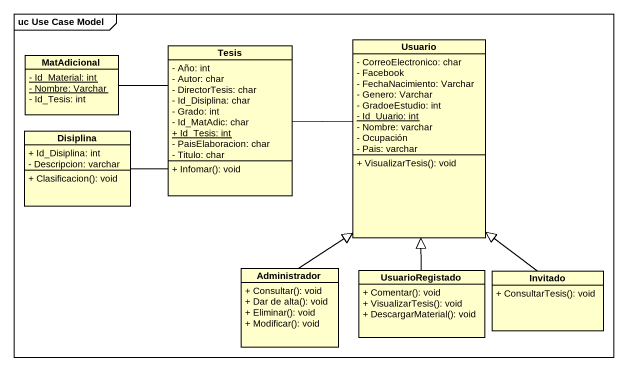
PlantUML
@startuml
mainframe uc Use Case Model
hide circle
hide empty members
skinparam classAttributeIconSize 0
class MatAdicional {
  {static} - Id_Material: int
  {static} - Nombre: Varchar
  - Id_Tesis: int
}
class Tesis {
  - Año: int
  - Autor: char
  - DirectorTesis: char
  - Id_Disiplina: char
  - Grado: int
  - Id_MatAdic: char
  {static} + Id_Tesis: int
  - PaisElaboracion: char
  - Titulo: char
  + Infomar(): void
}
class Usuario {
  - CorreoElectronico: char
  - Facebook
  - FechaNacimiento: Varchar
  - Genero: Varchar
  - GradoeEstudio: int
  {static} - Id_Uuario: int
  - Nombre: varchar
  - Ocupación
  - Pais: varchar
  + VisualizarTesis(): void
}
class Disiplina {
  + Id_Disiplina: int
  - Descripcion: varchar
  + Clasificacion(): void
}
class Administrador {
  + Consultar(): void
  + Dar de alta(): void
  + Eliminar(): void
  + Modificar(): void
}
class UsuarioRegistado {
  + Comentar(): void
  + VisualizarTesis(): void
  + DescargarMaterial(): void
}
class Invitado {
  + ConsultarTesis(): void
}
MatAdicional -right- Tesis
Tesis -right- Usuario
Disiplina -right- Tesis
Administrador -up-|> Usuario
UsuarioRegistado -up-|> Usuario
Invitado -up-|> Usuario
@enduml
